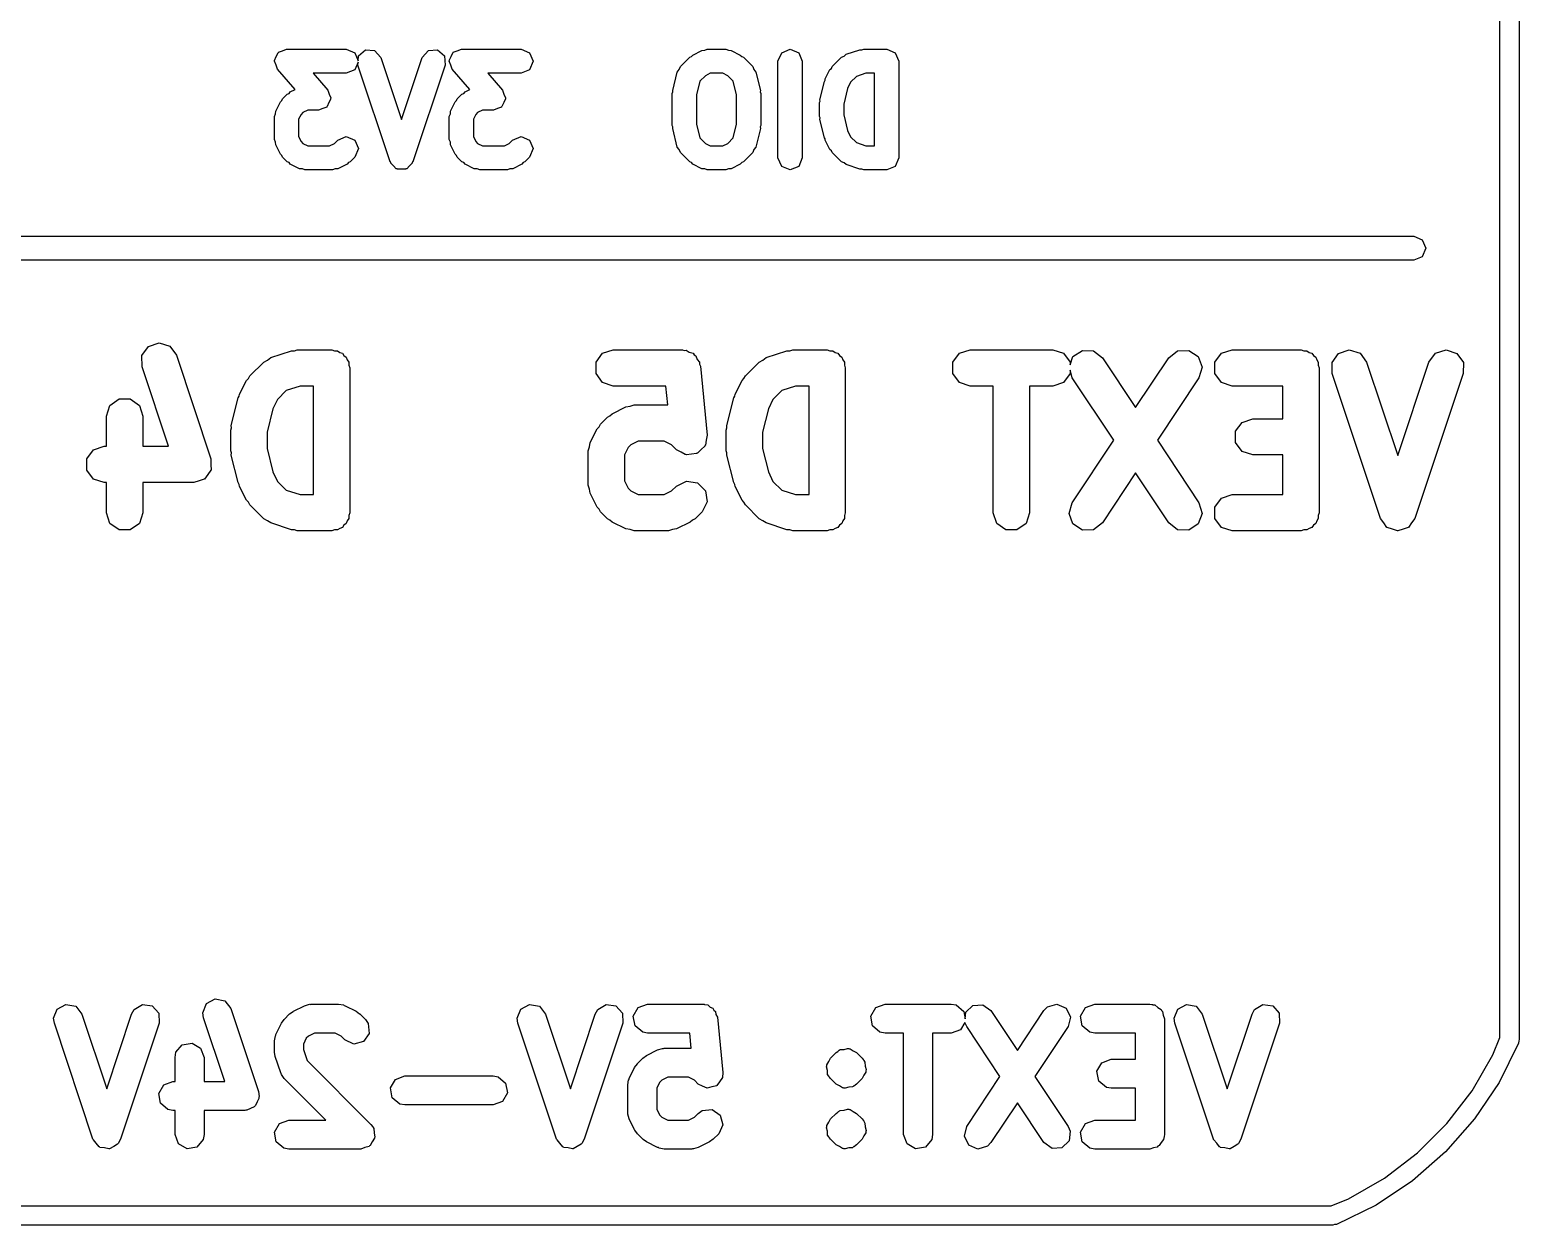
# Model space of a CAD drawing. Extents: x 111.8 to 137.6, y -130 to -95.3.
# Drawn here: x 128.73 to 136.44, y -130.03 to -123.84 of the extents above; entities that cross this region are included whole.
import ezdxf

# ---------------------------------------------------------------- set-up
doc = ezdxf.new("R2010")
doc.units = 0
doc.layers.add('BLACK', color=7, linetype='CONTINUOUS')

msp = doc.modelspace()

# ---------------------------------------------------------------- linework, layer by layer
at = {"layer": 'BLACK', "linetype": 'CONTINUOUS'}
for p, q in [((136.336, -129.053), (136.336, -96.3165)), ((136.436, -96.3066), (136.436, -129.063)), ((129.992, -123.996), (130.002, -123.976)), ((130.002, -123.976), (130.011, -123.956)), ((130.011, -123.956), (130.013, -123.955)), ((130.013, -123.955), (130.014, -123.953)), ((130.014, -123.953), (130.034, -123.946)), ((130.034, -123.946), (130.055, -123.937)), ((130.055, -123.937), (130.364, -123.937)), ((130.364, -123.937), (130.408, -123.956)), ((130.408, -123.956), (130.426, -123.997)), ((130.426, -123.997), (130.427, -123.972)), ((130.427, -123.972), (130.464, -123.941)), ((130.464, -123.941), (130.511, -123.944)), ((130.511, -123.944), (130.543, -123.98)), ((130.543, -123.98), (130.65, -124.302)), ((130.65, -124.302), (130.757, -123.98)), ((130.757, -123.98), (130.789, -123.944)), ((130.789, -123.944), (130.836, -123.941)), ((130.836, -123.941), (130.873, -123.972)), ((130.873, -123.972), (130.876, -124.02)), ((130.897, -123.996), (130.907, -123.976)), ((130.907, -123.976), (130.915, -123.956)), ((130.915, -123.956), (130.917, -123.955)), ((130.917, -123.955), (130.918, -123.953)), ((130.918, -123.953), (130.939, -123.946)), ((130.939, -123.946), (130.96, -123.937)), ((130.96, -123.937), (131.269, -123.937)), ((131.269, -123.937), (131.313, -123.956)), ((131.313, -123.956), (131.332, -124)), ((132.094, -124.027), (132.142, -123.979)), ((132.142, -123.979), (132.151, -123.975)), ((132.151, -123.975), (132.158, -123.968)), ((132.158, -123.968), (132.205, -123.944)), ((132.205, -123.944), (132.22, -123.943)), ((132.22, -123.943), (132.233, -123.937)), ((132.233, -123.937), (132.329, -123.937)), ((132.329, -123.937), (132.342, -123.943)), ((132.342, -123.943), (132.357, -123.944)), ((132.357, -123.944), (132.404, -123.968)), ((132.404, -123.968), (132.411, -123.975)), ((132.411, -123.975), (132.42, -123.979)), ((132.42, -123.979), (132.468, -124.027)), ((132.599, -124), (132.618, -123.956)), ((132.618, -123.956), (132.662, -123.937)), ((132.662, -123.937), (132.706, -123.956)), ((132.706, -123.956), (132.724, -124)), ((132.88, -124.027), (132.927, -123.979)), ((132.927, -123.979), (132.941, -123.974)), ((132.941, -123.974), (132.952, -123.964)), ((132.952, -123.964), (133.023, -123.941)), ((133.023, -123.941), (133.033, -123.941)), ((133.033, -123.941), (133.043, -123.937)), ((133.043, -123.937), (133.162, -123.937)), ((133.162, -123.937), (133.206, -123.956)), ((133.206, -123.956), (133.224, -124)), ((129.993, -123.998), (129.992, -123.996)), ((129.992, -124), (129.993, -123.998)), ((130.001, -124.02), (129.992, -124)), ((130.008, -124.041), (130.001, -124.02)), ((130.099, -124.146), (130.008, -124.041)), ((130.408, -124.044), (130.364, -124.062)), ((130.425, -124.004), (130.408, -124.044)), ((130.424, -124.02), (130.425, -124.004)), ((130.591, -124.52), (130.424, -124.02)), ((130.876, -124.02), (130.709, -124.52)), ((130.898, -123.998), (130.897, -123.996)), ((130.897, -124), (130.898, -123.998)), ((130.905, -124.02), (130.897, -124)), ((130.912, -124.041), (130.905, -124.02)), ((131.004, -124.146), (130.912, -124.041)), ((131.313, -124.044), (131.269, -124.062)), ((131.332, -124), (131.313, -124.044)), ((132.054, -124.151), (132.077, -124.056)), ((132.077, -124.056), (132.087, -124.043)), ((132.087, -124.043), (132.094, -124.027)), ((132.468, -124.027), (132.474, -124.043)), ((132.474, -124.043), (132.484, -124.056)), ((132.484, -124.056), (132.508, -124.151)), ((132.599, -124.5), (132.599, -124)), ((132.724, -124), (132.724, -124.5)), ((132.844, -124.091), (132.868, -124.043)), ((132.868, -124.043), (132.876, -124.037)), ((132.876, -124.037), (132.88, -124.027)), ((133.224, -124), (133.224, -124.5)), ((130.364, -124.062), (130.192, -124.062)), ((130.192, -124.062), (130.268, -124.149)), ((131.269, -124.062), (131.097, -124.062)), ((131.097, -124.062), (131.173, -124.149)), ((132.195, -124.103), (132.177, -124.174)), ((132.223, -124.075), (132.195, -124.103)), ((132.248, -124.062), (132.223, -124.075)), ((132.314, -124.062), (132.248, -124.062)), ((132.339, -124.075), (132.314, -124.062)), ((132.367, -124.103), (132.339, -124.075)), ((132.385, -124.174), (132.367, -124.103)), ((132.816, -124.199), (132.839, -124.104)), ((132.839, -124.104), (132.844, -124.098)), ((132.844, -124.098), (132.844, -124.091)), ((132.975, -124.108), (132.959, -124.141)), ((133.005, -124.078), (132.975, -124.108)), ((133.053, -124.062), (133.005, -124.078)), ((133.099, -124.062), (133.053, -124.062)), ((133.099, -124.437), (133.099, -124.062)), ((129.999, -124.258), (130.023, -124.21)), ((130.023, -124.21), (130.03, -124.203)), ((130.03, -124.203), (130.034, -124.194)), ((130.034, -124.194), (130.058, -124.17)), ((130.058, -124.17), (130.068, -124.166)), ((130.068, -124.166), (130.074, -124.158)), ((130.074, -124.158), (130.099, -124.146)), ((130.268, -124.149), (130.276, -124.17)), ((130.284, -124.194), (130.274, -124.214)), ((130.276, -124.17), (130.284, -124.19)), ((130.284, -124.19), (130.283, -124.192)), ((130.283, -124.192), (130.284, -124.194)), ((130.904, -124.258), (130.927, -124.21)), ((130.927, -124.21), (130.935, -124.203)), ((130.935, -124.203), (130.939, -124.194)), ((130.939, -124.194), (130.963, -124.17)), ((130.963, -124.17), (130.972, -124.166)), ((130.972, -124.166), (130.979, -124.158)), ((130.979, -124.158), (131.004, -124.146)), ((131.173, -124.149), (131.18, -124.17)), ((131.189, -124.194), (131.179, -124.214)), ((131.18, -124.17), (131.189, -124.19)), ((131.189, -124.19), (131.188, -124.192)), ((131.188, -124.192), (131.189, -124.194)), ((132.052, -124.166), (132.055, -124.159)), ((132.052, -124.333), (132.052, -124.166)), ((132.055, -124.159), (132.054, -124.151)), ((132.177, -124.174), (132.177, -124.325)), ((132.385, -124.325), (132.385, -124.174)), ((132.508, -124.151), (132.507, -124.159)), ((132.507, -124.159), (132.51, -124.166)), ((132.51, -124.166), (132.51, -124.333)), ((132.814, -124.214), (132.817, -124.207)), ((132.817, -124.207), (132.816, -124.199)), ((132.959, -124.141), (132.939, -124.222)), ((129.992, -124.286), (129.998, -124.272)), ((129.992, -124.405), (129.992, -124.286)), ((129.998, -124.272), (129.999, -124.258)), ((130.13, -124.275), (130.117, -124.3)), ((130.139, -124.265), (130.13, -124.275)), ((130.165, -124.253), (130.139, -124.265)), ((130.221, -124.253), (130.165, -124.253)), ((130.242, -124.244), (130.221, -124.253)), ((130.263, -124.237), (130.242, -124.244)), ((130.264, -124.235), (130.263, -124.237)), ((130.266, -124.234), (130.264, -124.235)), ((130.274, -124.214), (130.266, -124.234)), ((130.897, -124.286), (130.903, -124.272)), ((130.897, -124.405), (130.897, -124.286)), ((130.903, -124.272), (130.904, -124.258)), ((131.035, -124.275), (131.022, -124.3)), ((131.044, -124.265), (131.035, -124.275)), ((131.07, -124.253), (131.044, -124.265)), ((131.126, -124.253), (131.07, -124.253)), ((131.147, -124.244), (131.126, -124.253)), ((131.167, -124.237), (131.147, -124.244)), ((131.168, -124.235), (131.167, -124.237)), ((131.17, -124.234), (131.168, -124.235)), ((131.179, -124.214), (131.17, -124.234)), ((132.814, -124.286), (132.814, -124.214)), ((132.817, -124.293), (132.814, -124.286)), ((132.939, -124.222), (132.939, -124.278)), ((132.939, -124.278), (132.959, -124.359)), ((130.117, -124.3), (130.117, -124.39)), ((131.022, -124.3), (131.022, -124.39)), ((132.055, -124.34), (132.052, -124.333)), ((132.054, -124.348), (132.055, -124.34)), ((132.077, -124.444), (132.054, -124.348)), ((132.177, -124.325), (132.195, -124.396)), ((132.367, -124.396), (132.385, -124.325)), ((132.508, -124.348), (132.484, -124.444)), ((132.51, -124.333), (132.507, -124.34)), ((132.507, -124.34), (132.508, -124.348)), ((132.816, -124.301), (132.817, -124.293)), ((132.839, -124.396), (132.816, -124.301)), ((132.959, -124.359), (132.975, -124.391)), ((129.998, -124.418), (129.992, -124.405)), ((129.999, -124.433), (129.998, -124.418)), ((130.023, -124.48), (129.999, -124.433)), ((130.117, -124.39), (130.13, -124.415)), ((130.13, -124.415), (130.139, -124.425)), ((130.139, -124.425), (130.165, -124.437)), ((130.165, -124.437), (130.278, -124.437)), ((130.278, -124.437), (130.303, -124.425)), ((130.303, -124.425), (130.32, -124.408)), ((130.32, -124.408), (130.364, -124.39)), ((130.364, -124.39), (130.408, -124.408)), ((130.408, -124.408), (130.427, -124.452)), ((130.903, -124.418), (130.897, -124.405)), ((130.904, -124.433), (130.903, -124.418)), ((130.927, -124.48), (130.904, -124.433)), ((131.022, -124.39), (131.035, -124.415)), ((131.035, -124.415), (131.044, -124.425)), ((131.044, -124.425), (131.07, -124.437)), ((131.07, -124.437), (131.183, -124.437)), ((131.183, -124.437), (131.208, -124.425)), ((131.208, -124.425), (131.225, -124.408)), ((131.225, -124.408), (131.269, -124.39)), ((131.269, -124.39), (131.313, -124.408)), ((131.313, -124.408), (131.332, -124.452)), ((132.195, -124.396), (132.223, -124.425)), ((132.223, -124.425), (132.248, -124.437)), ((132.248, -124.437), (132.314, -124.437)), ((132.314, -124.437), (132.339, -124.425)), ((132.339, -124.425), (132.367, -124.396)), ((132.844, -124.402), (132.839, -124.396)), ((132.844, -124.409), (132.844, -124.402)), ((132.868, -124.456), (132.844, -124.409)), ((132.975, -124.391), (133.005, -124.421)), ((133.005, -124.421), (133.053, -124.437)), ((133.053, -124.437), (133.099, -124.437)), ((130.03, -124.487), (130.023, -124.48)), ((130.034, -124.496), (130.03, -124.487)), ((130.058, -124.52), (130.034, -124.496)), ((130.408, -124.496), (130.385, -124.52)), ((130.427, -124.452), (130.408, -124.496)), ((130.935, -124.487), (130.927, -124.48)), ((130.939, -124.496), (130.935, -124.487)), ((130.963, -124.52), (130.939, -124.496)), ((131.313, -124.496), (131.289, -124.52)), ((131.332, -124.452), (131.313, -124.496)), ((132.087, -124.457), (132.077, -124.444)), ((132.094, -124.473), (132.087, -124.457)), ((132.142, -124.52), (132.094, -124.473)), ((132.468, -124.473), (132.42, -124.52)), ((132.474, -124.457), (132.468, -124.473)), ((132.484, -124.444), (132.474, -124.457)), ((132.618, -124.544), (132.599, -124.5)), ((132.724, -124.5), (132.706, -124.544)), ((132.876, -124.463), (132.868, -124.456)), ((132.88, -124.473), (132.876, -124.463)), ((132.927, -124.52), (132.88, -124.473)), ((133.224, -124.5), (133.206, -124.544)), ((130.068, -124.524), (130.058, -124.52)), ((130.074, -124.532), (130.068, -124.524)), ((130.122, -124.556), (130.074, -124.532)), ((130.137, -124.557), (130.122, -124.556)), ((130.15, -124.562), (130.137, -124.557)), ((130.293, -124.562), (130.15, -124.562)), ((130.306, -124.557), (130.293, -124.562)), ((130.321, -124.556), (130.306, -124.557)), ((130.368, -124.532), (130.321, -124.556)), ((130.375, -124.524), (130.368, -124.532)), ((130.385, -124.52), (130.375, -124.524)), ((130.594, -124.523), (130.591, -124.52)), ((130.594, -124.528), (130.594, -124.523)), ((130.609, -124.541), (130.594, -124.528)), ((130.622, -124.556), (130.609, -124.541)), ((130.627, -124.556), (130.622, -124.556)), ((130.63, -124.559), (130.627, -124.556)), ((130.65, -124.558), (130.63, -124.559)), ((130.67, -124.559), (130.65, -124.558)), ((130.673, -124.556), (130.67, -124.559)), ((130.678, -124.556), (130.673, -124.556)), ((130.691, -124.541), (130.678, -124.556)), ((130.706, -124.528), (130.691, -124.541)), ((130.709, -124.52), (130.706, -124.523)), ((130.706, -124.523), (130.706, -124.528)), ((130.972, -124.524), (130.963, -124.52)), ((130.979, -124.532), (130.972, -124.524)), ((131.027, -124.556), (130.979, -124.532)), ((131.041, -124.557), (131.027, -124.556)), ((131.055, -124.562), (131.041, -124.557)), ((131.198, -124.562), (131.055, -124.562)), ((131.211, -124.557), (131.198, -124.562)), ((131.226, -124.556), (131.211, -124.557)), ((131.273, -124.532), (131.226, -124.556)), ((131.28, -124.524), (131.273, -124.532)), ((131.289, -124.52), (131.28, -124.524)), ((132.151, -124.524), (132.142, -124.52)), ((132.158, -124.532), (132.151, -124.524)), ((132.205, -124.556), (132.158, -124.532)), ((132.22, -124.557), (132.205, -124.556)), ((132.233, -124.562), (132.22, -124.557)), ((132.329, -124.562), (132.233, -124.562)), ((132.342, -124.557), (132.329, -124.562)), ((132.357, -124.556), (132.342, -124.557)), ((132.404, -124.532), (132.357, -124.556)), ((132.411, -124.524), (132.404, -124.532)), ((132.42, -124.52), (132.411, -124.524)), ((132.662, -124.562), (132.618, -124.544)), ((132.706, -124.544), (132.662, -124.562)), ((132.941, -124.526), (132.927, -124.52)), ((132.952, -124.535), (132.941, -124.526)), ((133.023, -124.559), (132.952, -124.535)), ((133.033, -124.558), (133.023, -124.559)), ((133.043, -124.562), (133.033, -124.558)), ((133.162, -124.562), (133.043, -124.562)), ((133.206, -124.544), (133.162, -124.562)), ((125.73, -124.905), (135.89, -124.905)), ((135.89, -124.905), (135.934, -124.924)), ((135.934, -124.924), (135.952, -124.968)), ((135.952, -124.968), (135.934, -125.012)), ((135.89, -125.03), (125.73, -125.03)), ((135.934, -125.012), (135.89, -125.03)), ((129.306, -125.523), (129.34, -125.476)), ((129.34, -125.476), (129.395, -125.458)), ((129.395, -125.458), (129.45, -125.475)), ((129.45, -125.475), (129.485, -125.522)), ((129.485, -125.522), (129.663, -126.058)), ((129.973, -125.534), (130.08, -125.498)), ((130.08, -125.498), (130.096, -125.498)), ((130.096, -125.498), (130.11, -125.493)), ((130.11, -125.493), (130.289, -125.493)), ((130.289, -125.493), (130.303, -125.498)), ((130.303, -125.498), (130.318, -125.498)), ((130.318, -125.498), (130.33, -125.507)), ((130.33, -125.507), (130.344, -125.511)), ((130.344, -125.511), (130.352, -125.523)), ((131.657, -125.558), (131.691, -125.511)), ((131.691, -125.511), (131.746, -125.493)), ((131.746, -125.493), (132.104, -125.493)), ((132.104, -125.493), (132.113, -125.497)), ((132.113, -125.497), (132.124, -125.496)), ((132.124, -125.496), (132.14, -125.505)), ((132.14, -125.505), (132.159, -125.511)), ((132.159, -125.511), (132.165, -125.52)), ((132.165, -125.52), (132.174, -125.525)), ((132.538, -125.534), (132.645, -125.498)), ((132.645, -125.498), (132.661, -125.498)), ((132.661, -125.498), (132.675, -125.493)), ((132.675, -125.493), (132.854, -125.493)), ((132.854, -125.493), (132.868, -125.498)), ((132.868, -125.498), (132.883, -125.498)), ((132.883, -125.498), (132.895, -125.507)), ((132.895, -125.507), (132.909, -125.511)), ((132.909, -125.511), (132.917, -125.523)), ((133.504, -125.558), (133.538, -125.511)), ((133.538, -125.511), (133.593, -125.493)), ((133.593, -125.493), (134.021, -125.493)), ((134.021, -125.493), (134.077, -125.511)), ((134.077, -125.511), (134.111, -125.558)), ((134.126, -125.529), (134.175, -125.497)), ((134.175, -125.497), (134.233, -125.499)), ((134.233, -125.499), (134.278, -125.535)), ((134.622, -125.535), (134.667, -125.499)), ((134.667, -125.499), (134.725, -125.497)), ((134.725, -125.497), (134.774, -125.529)), ((134.861, -125.558), (134.895, -125.511)), ((134.895, -125.511), (134.95, -125.493)), ((134.95, -125.493), (135.307, -125.493)), ((135.307, -125.493), (135.321, -125.498)), ((135.321, -125.498), (135.336, -125.498)), ((135.336, -125.498), (135.348, -125.507)), ((135.348, -125.507), (135.362, -125.511)), ((135.362, -125.511), (135.371, -125.523)), ((135.468, -125.559), (135.501, -125.512)), ((135.501, -125.512), (135.556, -125.493)), ((135.556, -125.493), (135.612, -125.511)), ((135.612, -125.511), (135.646, -125.558)), ((135.968, -125.558), (136.003, -125.511)), ((136.003, -125.511), (136.058, -125.493)), ((136.058, -125.493), (136.113, -125.512)), ((136.113, -125.512), (136.147, -125.559)), ((129.307, -125.581), (129.306, -125.523)), ((129.444, -125.993), (129.307, -125.581)), ((129.865, -125.628), (129.937, -125.557)), ((129.937, -125.557), (129.956, -125.547)), ((129.956, -125.547), (129.973, -125.534)), ((130.352, -125.523), (130.364, -125.532)), ((130.364, -125.532), (130.369, -125.546)), ((130.369, -125.546), (130.378, -125.558)), ((130.378, -125.558), (130.378, -125.573)), ((130.378, -125.573), (130.382, -125.587)), ((130.382, -125.587), (130.382, -126.337)), ((131.657, -125.616), (131.657, -125.558)), ((132.174, -125.525), (132.181, -125.543)), ((132.181, -125.543), (132.193, -125.558)), ((132.193, -125.558), (132.193, -125.568)), ((132.193, -125.568), (132.197, -125.578)), ((132.197, -125.578), (132.233, -125.935)), ((132.43, -125.628), (132.502, -125.557)), ((132.502, -125.557), (132.521, -125.547)), ((132.521, -125.547), (132.538, -125.534)), ((132.917, -125.523), (132.929, -125.532)), ((132.929, -125.532), (132.934, -125.546)), ((132.934, -125.546), (132.943, -125.558)), ((132.943, -125.558), (132.943, -125.573)), ((132.943, -125.573), (132.947, -125.587)), ((132.947, -125.587), (132.947, -126.337)), ((133.504, -125.616), (133.504, -125.558)), ((134.111, -125.572), (134.126, -125.529)), ((134.111, -125.558), (134.111, -125.572)), ((134.122, -125.639), (134.111, -125.599)), ((134.111, -125.599), (134.111, -125.616)), ((134.278, -125.535), (134.45, -125.793)), ((134.45, -125.793), (134.622, -125.535)), ((134.774, -125.529), (134.794, -125.583)), ((134.794, -125.583), (134.778, -125.639)), ((134.861, -125.616), (134.861, -125.558)), ((135.371, -125.523), (135.383, -125.532)), ((135.383, -125.532), (135.388, -125.546)), ((135.388, -125.546), (135.396, -125.558)), ((135.396, -125.558), (135.396, -125.573)), ((135.396, -125.573), (135.401, -125.587)), ((135.401, -125.587), (135.401, -126.337)), ((135.468, -125.617), (135.468, -125.559)), ((135.646, -125.558), (135.807, -126.041)), ((135.807, -126.041), (135.968, -125.558)), ((136.147, -125.559), (136.146, -125.617)), ((129.812, -125.724), (129.848, -125.652)), ((129.848, -125.652), (129.858, -125.642)), ((129.858, -125.642), (129.865, -125.628)), ((131.691, -125.663), (131.657, -125.616)), ((131.746, -125.681), (131.691, -125.663)), ((132.377, -125.724), (132.413, -125.652)), ((132.413, -125.652), (132.423, -125.642)), ((132.423, -125.642), (132.43, -125.628)), ((133.538, -125.663), (133.504, -125.616)), ((133.593, -125.681), (133.538, -125.663)), ((134.077, -125.663), (134.021, -125.681)), ((134.111, -125.616), (134.077, -125.663)), ((134.337, -125.962), (134.122, -125.639)), ((134.778, -125.639), (134.563, -125.962)), ((134.895, -125.663), (134.861, -125.616)), ((134.95, -125.681), (134.895, -125.663)), ((135.718, -126.367), (135.468, -125.617)), ((136.146, -125.617), (135.896, -126.367)), ((129.141, -125.782), (129.188, -125.748)), ((129.188, -125.748), (129.246, -125.748)), ((129.246, -125.748), (129.293, -125.782)), ((129.769, -125.886), (129.805, -125.743)), ((129.805, -125.743), (129.81, -125.734)), ((129.81, -125.734), (129.812, -125.724)), ((130.008, -125.75), (129.984, -125.799)), ((130.053, -125.705), (130.008, -125.75)), ((130.125, -125.681), (130.053, -125.705)), ((130.195, -125.681), (130.125, -125.681)), ((130.195, -126.243), (130.195, -125.681)), ((132.019, -125.681), (131.746, -125.681)), ((132.029, -125.779), (132.019, -125.681)), ((132.334, -125.886), (132.37, -125.743)), ((132.37, -125.743), (132.375, -125.734)), ((132.375, -125.734), (132.377, -125.724)), ((132.573, -125.75), (132.549, -125.799)), ((132.618, -125.705), (132.573, -125.75)), ((132.69, -125.681), (132.618, -125.705)), ((132.76, -125.681), (132.69, -125.681)), ((132.76, -126.243), (132.76, -125.681)), ((133.713, -125.681), (133.593, -125.681)), ((133.713, -126.337), (133.713, -125.681)), ((134.021, -125.681), (133.901, -125.681)), ((133.901, -125.681), (133.901, -126.337)), ((135.213, -125.681), (134.95, -125.681)), ((135.213, -125.851), (135.213, -125.681)), ((129.123, -125.837), (129.141, -125.782)), ((129.293, -125.782), (129.311, -125.837)), ((129.984, -125.799), (129.954, -125.92)), ((131.729, -125.835), (131.74, -125.825)), ((131.74, -125.825), (131.812, -125.789)), ((131.812, -125.789), (131.833, -125.786)), ((131.833, -125.786), (131.854, -125.779)), ((131.854, -125.779), (132.029, -125.779)), ((132.549, -125.799), (132.519, -125.92)), ((129.123, -125.993), (129.123, -125.837)), ((129.311, -125.837), (129.311, -125.993)), ((129.766, -125.909), (129.77, -125.898)), ((129.77, -125.898), (129.769, -125.886)), ((131.627, -125.974), (131.663, -125.902)), ((131.663, -125.902), (131.673, -125.892)), ((131.673, -125.892), (131.68, -125.878)), ((131.68, -125.878), (131.716, -125.842)), ((131.716, -125.842), (131.729, -125.835)), ((132.331, -125.909), (132.335, -125.898)), ((132.335, -125.898), (132.334, -125.886)), ((134.968, -125.915), (135.002, -125.869)), ((135.002, -125.869), (135.057, -125.851)), ((135.057, -125.851), (135.213, -125.851)), ((129.766, -126.016), (129.766, -125.909)), ((129.954, -125.92), (129.954, -126.004)), ((131.624, -125.995), (131.627, -125.974)), ((131.876, -125.967), (131.838, -125.986)), ((132.01, -125.967), (131.876, -125.967)), ((132.048, -125.986), (132.01, -125.967)), ((132.227, -125.961), (132.223, -125.987)), ((132.233, -125.935), (132.227, -125.961)), ((132.331, -126.016), (132.331, -125.909)), ((132.519, -125.92), (132.519, -126.004)), ((134.122, -126.285), (134.337, -125.962)), ((134.563, -125.962), (134.778, -126.285)), ((134.968, -125.973), (134.968, -125.915)), ((135.002, -126.02), (134.968, -125.973)), ((129.021, -126.058), (129.055, -126.011)), ((129.021, -126.116), (129.021, -126.058)), ((129.055, -126.011), (129.11, -125.993)), ((129.11, -125.993), (129.123, -125.993)), ((129.311, -125.993), (129.444, -125.993)), ((129.663, -126.058), (129.663, -126.058)), ((129.663, -126.058), (129.663, -126.058)), ((129.663, -126.058), (129.663, -126.087)), ((129.77, -126.027), (129.766, -126.016)), ((129.769, -126.039), (129.77, -126.027)), ((129.805, -126.181), (129.769, -126.039)), ((129.954, -126.004), (129.984, -126.126)), ((131.617, -126.016), (131.624, -125.995)), ((131.617, -126.194), (131.617, -126.016)), ((131.823, -126), (131.804, -126.038)), ((131.804, -126.038), (131.804, -126.172)), ((131.838, -125.986), (131.823, -126)), ((132.073, -126.011), (132.048, -125.986)), ((132.097, -126.023), (132.073, -126.011)), ((132.119, -126.036), (132.097, -126.023)), ((132.122, -126.036), (132.119, -126.036)), ((132.125, -126.037), (132.122, -126.036)), ((132.151, -126.033), (132.125, -126.037)), ((132.177, -126.03), (132.151, -126.033)), ((132.179, -126.028), (132.177, -126.03)), ((132.182, -126.028), (132.179, -126.028)), ((132.201, -126.009), (132.182, -126.028)), ((132.22, -125.992), (132.201, -126.009)), ((132.221, -125.989), (132.22, -125.992)), ((132.223, -125.987), (132.221, -125.989)), ((132.335, -126.027), (132.331, -126.016)), ((132.334, -126.039), (132.335, -126.027)), ((132.37, -126.181), (132.334, -126.039)), ((132.519, -126.004), (132.549, -126.126)), ((135.057, -126.038), (135.002, -126.02)), ((135.213, -126.038), (135.057, -126.038)), ((135.213, -126.243), (135.213, -126.038)), ((129.055, -126.163), (129.021, -126.116)), ((129.647, -126.139), (129.63, -126.163)), ((129.663, -126.116), (129.647, -126.139)), ((129.663, -126.087), (129.664, -126.116)), ((129.664, -126.116), (129.663, -126.116)), ((129.663, -126.116), (129.663, -126.116)), ((129.984, -126.126), (130.008, -126.175)), ((132.549, -126.126), (132.573, -126.175)), ((134.45, -126.131), (134.278, -126.389)), ((134.622, -126.389), (134.45, -126.131)), ((129.11, -126.181), (129.055, -126.163)), ((129.123, -126.181), (129.11, -126.181)), ((129.123, -126.337), (129.123, -126.181)), ((129.574, -126.181), (129.311, -126.181)), ((129.311, -126.181), (129.311, -126.337)), ((129.575, -126.181), (129.574, -126.181)), ((129.602, -126.172), (129.575, -126.181)), ((129.575, -126.181), (129.575, -126.181)), ((129.629, -126.163), (129.602, -126.172)), ((129.63, -126.163), (129.629, -126.163)), ((129.63, -126.163), (129.63, -126.163)), ((129.81, -126.19), (129.805, -126.181)), ((129.812, -126.201), (129.81, -126.19)), ((129.848, -126.272), (129.812, -126.201)), ((130.008, -126.175), (130.053, -126.22)), ((131.624, -126.215), (131.617, -126.194)), ((131.627, -126.236), (131.624, -126.215)), ((131.804, -126.172), (131.823, -126.21)), ((131.823, -126.21), (131.838, -126.224)), ((132.048, -126.224), (132.073, -126.199)), ((132.073, -126.199), (132.125, -126.173)), ((132.125, -126.173), (132.182, -126.182)), ((132.182, -126.182), (132.223, -126.223)), ((132.375, -126.19), (132.37, -126.181)), ((132.377, -126.201), (132.375, -126.19)), ((132.413, -126.272), (132.377, -126.201)), ((132.573, -126.175), (132.618, -126.22)), ((129.858, -126.283), (129.848, -126.272)), ((129.865, -126.296), (129.858, -126.283)), ((130.053, -126.22), (130.125, -126.243)), ((130.125, -126.243), (130.195, -126.243)), ((131.663, -126.308), (131.627, -126.236)), ((131.838, -126.224), (131.876, -126.243)), ((131.876, -126.243), (132.01, -126.243)), ((132.01, -126.243), (132.048, -126.224)), ((132.232, -126.28), (132.206, -126.332)), ((132.223, -126.223), (132.232, -126.28)), ((132.423, -126.283), (132.413, -126.272)), ((132.43, -126.296), (132.423, -126.283)), ((132.618, -126.22), (132.69, -126.243)), ((132.69, -126.243), (132.76, -126.243)), ((134.106, -126.341), (134.122, -126.285)), ((134.778, -126.285), (134.794, -126.341)), ((134.861, -126.308), (134.895, -126.261)), ((134.895, -126.261), (134.95, -126.243)), ((134.95, -126.243), (135.213, -126.243)), ((129.141, -126.392), (129.123, -126.337)), ((129.311, -126.337), (129.293, -126.392)), ((129.937, -126.368), (129.865, -126.296)), ((129.956, -126.378), (129.937, -126.368)), ((130.378, -126.366), (130.369, -126.378)), ((130.382, -126.337), (130.378, -126.351)), ((130.378, -126.351), (130.378, -126.366)), ((131.673, -126.319), (131.663, -126.308)), ((131.68, -126.332), (131.673, -126.319)), ((131.716, -126.368), (131.68, -126.332)), ((131.729, -126.375), (131.716, -126.368)), ((132.17, -126.368), (132.156, -126.375)), ((132.206, -126.332), (132.17, -126.368)), ((132.502, -126.368), (132.43, -126.296)), ((132.521, -126.378), (132.502, -126.368)), ((132.943, -126.366), (132.934, -126.378)), ((132.947, -126.337), (132.943, -126.351)), ((132.943, -126.351), (132.943, -126.366)), ((133.731, -126.392), (133.713, -126.337)), ((133.901, -126.337), (133.883, -126.392)), ((134.126, -126.395), (134.106, -126.341)), ((134.794, -126.341), (134.774, -126.395)), ((134.861, -126.366), (134.861, -126.308)), ((134.895, -126.413), (134.861, -126.366)), ((135.396, -126.366), (135.388, -126.378)), ((135.401, -126.337), (135.396, -126.351)), ((135.396, -126.351), (135.396, -126.366)), ((135.735, -126.39), (135.718, -126.367)), ((135.896, -126.367), (135.879, -126.39)), ((129.188, -126.426), (129.141, -126.392)), ((129.246, -126.426), (129.188, -126.426)), ((129.293, -126.392), (129.246, -126.426)), ((129.973, -126.39), (129.956, -126.378)), ((130.08, -126.426), (129.973, -126.39)), ((130.096, -126.426), (130.08, -126.426)), ((130.11, -126.431), (130.096, -126.426)), ((130.289, -126.431), (130.11, -126.431)), ((130.303, -126.426), (130.289, -126.431)), ((130.318, -126.426), (130.303, -126.426)), ((130.33, -126.418), (130.318, -126.426)), ((130.344, -126.413), (130.33, -126.418)), ((130.352, -126.401), (130.344, -126.413)), ((130.364, -126.392), (130.352, -126.401)), ((130.369, -126.378), (130.364, -126.392)), ((131.74, -126.385), (131.729, -126.375)), ((131.812, -126.421), (131.74, -126.385)), ((131.833, -126.424), (131.812, -126.421)), ((131.854, -126.431), (131.833, -126.424)), ((132.032, -126.431), (131.854, -126.431)), ((132.053, -126.424), (132.032, -126.431)), ((132.074, -126.421), (132.053, -126.424)), ((132.145, -126.385), (132.074, -126.421)), ((132.156, -126.375), (132.145, -126.385)), ((132.538, -126.39), (132.521, -126.378)), ((132.645, -126.426), (132.538, -126.39)), ((132.661, -126.426), (132.645, -126.426)), ((132.675, -126.431), (132.661, -126.426)), ((132.854, -126.431), (132.675, -126.431)), ((132.868, -126.426), (132.854, -126.431)), ((132.883, -126.426), (132.868, -126.426)), ((132.895, -126.418), (132.883, -126.426)), ((132.909, -126.413), (132.895, -126.418)), ((132.917, -126.401), (132.909, -126.413)), ((132.929, -126.392), (132.917, -126.401)), ((132.934, -126.378), (132.929, -126.392)), ((133.778, -126.426), (133.731, -126.392)), ((133.836, -126.426), (133.778, -126.426)), ((133.883, -126.392), (133.836, -126.426)), ((134.175, -126.427), (134.126, -126.395)), ((134.233, -126.425), (134.175, -126.427)), ((134.278, -126.389), (134.233, -126.425)), ((134.667, -126.425), (134.622, -126.389)), ((134.725, -126.427), (134.667, -126.425)), ((134.774, -126.395), (134.725, -126.427)), ((134.95, -126.431), (134.895, -126.413)), ((135.307, -126.431), (134.95, -126.431)), ((135.321, -126.426), (135.307, -126.431)), ((135.336, -126.426), (135.321, -126.426)), ((135.348, -126.418), (135.336, -126.426)), ((135.362, -126.413), (135.348, -126.418)), ((135.371, -126.401), (135.362, -126.413)), ((135.383, -126.392), (135.371, -126.401)), ((135.388, -126.378), (135.383, -126.392)), ((135.751, -126.413), (135.735, -126.39)), ((135.752, -126.413), (135.751, -126.413)), ((135.753, -126.413), (135.752, -126.413)), ((135.78, -126.422), (135.753, -126.413)), ((135.806, -126.431), (135.78, -126.422)), ((135.807, -126.431), (135.806, -126.431)), ((135.808, -126.431), (135.807, -126.431)), ((135.835, -126.422), (135.808, -126.431)), ((135.862, -126.413), (135.835, -126.422)), ((135.863, -126.413), (135.862, -126.413)), ((135.862, -126.413), (135.862, -126.413)), ((135.879, -126.39), (135.863, -126.413)), ((128.849, -128.954), (128.868, -128.906)), ((128.868, -128.906), (128.913, -128.882)), ((128.913, -128.882), (128.964, -128.892)), ((128.964, -128.892), (128.995, -128.932)), ((129.253, -128.932), (129.266, -128.909)), ((129.266, -128.909), (129.309, -128.882)), ((129.309, -128.882), (129.36, -128.89)), ((129.36, -128.89), (129.394, -128.928)), ((129.621, -128.925), (129.64, -128.877)), ((129.64, -128.877), (129.685, -128.853)), ((129.685, -128.853), (129.735, -128.863)), ((129.735, -128.863), (129.767, -128.903)), ((129.767, -128.903), (129.91, -129.332)), ((130.091, -128.917), (130.148, -128.889)), ((130.148, -128.889), (130.173, -128.881)), ((130.173, -128.881), (130.177, -128.882)), ((130.177, -128.882), (130.181, -128.881)), ((130.181, -128.881), (130.324, -128.881)), ((130.324, -128.881), (130.35, -128.885)), ((130.35, -128.885), (130.353, -128.888)), ((130.353, -128.888), (130.358, -128.889)), ((130.358, -128.889), (130.415, -128.917)), ((131.249, -128.954), (131.268, -128.906)), ((131.268, -128.906), (131.313, -128.882)), ((131.313, -128.882), (131.364, -128.892)), ((131.364, -128.892), (131.395, -128.932)), ((131.653, -128.932), (131.666, -128.909)), ((131.666, -128.909), (131.709, -128.882)), ((131.709, -128.882), (131.76, -128.89)), ((131.76, -128.89), (131.794, -128.928)), ((131.85, -128.943), (131.876, -128.898)), ((131.876, -128.898), (131.924, -128.881)), ((131.924, -128.881), (132.21, -128.881)), ((132.21, -128.881), (132.214, -128.881)), ((132.214, -128.881), (132.216, -128.881)), ((132.216, -128.881), (132.218, -128.882)), ((132.218, -128.882), (132.236, -128.885)), ((132.236, -128.885), (132.248, -128.896)), ((132.248, -128.896), (132.262, -128.902)), ((132.262, -128.902), (132.267, -128.912)), ((132.267, -128.912), (132.275, -128.918)), ((133.079, -128.943), (133.105, -128.898)), ((133.105, -128.898), (133.153, -128.881)), ((133.153, -128.881), (133.496, -128.881)), ((133.496, -128.881), (133.521, -128.885)), ((133.521, -128.885), (133.561, -128.918)), ((133.571, -128.923), (133.608, -128.887)), ((133.608, -128.887), (133.66, -128.884)), ((133.66, -128.884), (133.701, -128.914)), ((133.701, -128.914), (133.839, -129.121)), ((133.839, -129.121), (133.976, -128.914)), ((133.976, -128.914), (133.994, -128.895)), ((133.994, -128.895), (134.043, -128.881)), ((134.043, -128.881), (134.09, -128.902)), ((134.09, -128.902), (134.113, -128.948)), ((134.165, -128.943), (134.19, -128.898)), ((134.19, -128.898), (134.239, -128.881)), ((134.239, -128.881), (134.524, -128.881)), ((134.524, -128.881), (134.534, -128.882)), ((134.534, -128.882), (134.537, -128.882)), ((134.537, -128.882), (134.54, -128.884)), ((134.54, -128.884), (134.55, -128.885)), ((134.55, -128.885), (134.565, -128.898)), ((134.565, -128.898), (134.582, -128.908)), ((134.582, -128.908), (134.584, -128.914)), ((134.584, -128.914), (134.589, -128.918)), ((134.649, -128.954), (134.668, -128.906)), ((134.668, -128.906), (134.713, -128.882)), ((134.713, -128.882), (134.764, -128.892)), ((134.764, -128.892), (134.795, -128.932)), ((135.053, -128.932), (135.066, -128.909)), ((135.066, -128.909), (135.109, -128.882)), ((135.109, -128.882), (135.16, -128.89)), ((135.16, -128.89), (135.194, -128.928)), ((128.853, -128.979), (128.849, -128.954)), ((129.053, -129.579), (128.853, -128.979)), ((128.995, -128.932), (129.124, -129.319)), ((129.124, -129.319), (129.253, -128.932)), ((129.395, -128.979), (129.195, -129.579)), ((129.394, -128.928), (129.395, -128.979)), ((129.625, -128.951), (129.621, -128.925)), ((129.735, -129.281), (129.625, -128.951)), ((130, -129.037), (130.029, -128.979)), ((130.029, -128.979), (130.042, -128.961)), ((130.042, -128.961), (130.043, -128.96)), ((130.043, -128.96), (130.071, -128.931)), ((130.071, -128.931), (130.09, -128.918)), ((130.09, -128.918), (130.091, -128.917)), ((130.415, -128.917), (130.433, -128.931)), ((130.433, -128.931), (130.434, -128.931)), ((130.434, -128.931), (130.463, -128.96)), ((130.463, -128.96), (130.478, -128.981)), ((130.478, -128.981), (130.482, -129.032)), ((131.253, -128.979), (131.249, -128.954)), ((131.453, -129.579), (131.253, -128.979)), ((131.395, -128.932), (131.524, -129.319)), ((131.524, -129.319), (131.653, -128.932)), ((131.795, -128.979), (131.595, -129.579)), ((131.794, -128.928), (131.795, -128.979)), ((131.859, -128.993), (131.85, -128.943)), ((132.275, -128.918), (132.278, -128.934)), ((132.278, -128.934), (132.285, -128.948)), ((132.285, -128.948), (132.313, -129.234)), ((133.088, -128.993), (133.079, -128.943)), ((133.566, -128.975), (133.544, -129.013)), ((133.561, -128.918), (133.568, -128.957)), ((133.576, -128.997), (133.566, -128.975)), ((133.568, -128.957), (133.571, -128.923)), ((134.113, -128.948), (134.101, -128.997)), ((134.174, -128.993), (134.165, -128.943)), ((134.589, -128.918), (134.593, -128.937)), ((134.593, -128.937), (134.599, -128.956)), ((134.599, -128.956), (134.599, -129.556)), ((134.653, -128.979), (134.649, -128.954)), ((134.853, -129.579), (134.653, -128.979)), ((134.795, -128.932), (134.924, -129.319)), ((134.924, -129.319), (135.053, -128.932)), ((135.195, -128.979), (134.995, -129.579)), ((135.194, -128.928), (135.195, -128.979)), ((129.992, -129.07), (129.997, -129.044)), ((129.997, -129.044), (130, -129.041)), ((130, -129.041), (130, -129.037)), ((130.157, -129.057), (130.142, -129.088)), ((130.169, -129.046), (130.157, -129.057)), ((130.199, -129.031), (130.169, -129.046)), ((130.307, -129.031), (130.199, -129.031)), ((130.337, -129.046), (130.307, -129.031)), ((130.357, -129.066), (130.337, -129.046)), ((130.403, -129.088), (130.357, -129.066)), ((130.482, -129.032), (130.453, -129.074)), ((131.899, -129.026), (131.859, -128.993)), ((131.924, -129.031), (131.899, -129.026)), ((132.142, -129.031), (131.924, -129.031)), ((132.15, -129.109), (132.142, -129.031)), ((133.127, -129.026), (133.088, -128.993)), ((133.153, -129.031), (133.127, -129.026)), ((133.249, -129.031), (133.153, -129.031)), ((133.249, -129.556), (133.249, -129.031)), ((133.496, -129.031), (133.399, -129.031)), ((133.399, -129.031), (133.399, -129.556)), ((133.544, -129.013), (133.496, -129.031)), ((133.748, -129.256), (133.576, -128.997)), ((134.101, -128.997), (133.929, -129.256)), ((134.213, -129.026), (134.174, -128.993)), ((134.239, -129.031), (134.213, -129.026)), ((134.449, -129.031), (134.239, -129.031)), ((134.449, -129.166), (134.449, -129.031)), ((136.299, -129.143), (136.336, -129.053)), ((136.436, -129.063), (136.434, -129.07)), ((129.478, -129.156), (129.482, -129.13)), ((129.482, -129.13), (129.515, -129.091)), ((129.515, -129.091), (129.566, -129.082)), ((129.566, -129.082), (129.61, -129.108)), ((129.61, -129.108), (129.628, -129.156)), ((129.992, -129.127), (129.992, -129.07)), ((129.993, -129.129), (129.992, -129.127)), ((129.996, -129.151), (129.993, -129.129)), ((130.142, -129.088), (130.142, -129.115)), ((130.142, -129.115), (130.161, -129.172)), ((130.453, -129.074), (130.403, -129.088)), ((131.918, -129.147), (131.919, -129.146)), ((131.919, -129.146), (131.976, -129.117)), ((131.976, -129.117), (132.001, -129.11)), ((132.001, -129.11), (132.006, -129.111)), ((132.006, -129.111), (132.01, -129.109)), ((132.01, -129.109), (132.15, -129.109)), ((132.871, -129.16), (132.9, -129.131)), ((132.9, -129.131), (132.908, -129.126)), ((132.908, -129.126), (132.91, -129.123)), ((132.91, -129.123), (132.913, -129.122)), ((132.913, -129.122), (132.915, -129.119)), ((132.913, -129.122), (132.913, -129.122)), ((132.915, -129.119), (132.917, -129.119)), ((132.917, -129.119), (132.921, -129.116)), ((132.921, -129.116), (132.941, -129.115)), ((132.941, -129.115), (132.959, -129.11)), ((132.959, -129.11), (132.963, -129.111)), ((132.963, -129.111), (132.966, -129.11)), ((132.966, -129.11), (132.969, -129.112)), ((132.969, -129.112), (132.972, -129.112)), ((132.972, -129.112), (132.988, -129.123)), ((132.988, -129.123), (133.006, -129.131)), ((133.006, -129.131), (133.034, -129.16)), ((136.192, -129.329), (136.299, -129.143)), ((136.433, -129.083), (136.332, -129.286)), ((136.434, -129.07), (136.433, -129.083)), ((136.433, -129.083), (136.433, -129.083)), ((129.478, -129.281), (129.478, -129.156)), ((129.628, -129.156), (129.628, -129.281)), ((130.025, -129.237), (129.996, -129.151)), ((130.161, -129.172), (130.492, -129.503)), ((131.829, -129.265), (131.857, -129.208)), ((131.857, -129.208), (131.871, -129.19)), ((131.871, -129.188), (131.9, -129.16)), ((131.871, -129.19), (131.871, -129.188)), ((131.9, -129.16), (131.918, -129.147)), ((132.85, -129.206), (132.852, -129.2)), ((132.855, -129.225), (132.85, -129.206)), ((132.852, -129.194), (132.863, -129.178)), ((132.852, -129.2), (132.852, -129.194)), ((132.863, -129.178), (132.871, -129.16)), ((133.034, -129.16), (133.04, -129.168)), ((133.04, -129.168), (133.043, -129.17)), ((133.043, -129.17), (133.044, -129.173)), ((133.044, -129.173), (133.049, -129.181)), ((133.049, -129.181), (133.051, -129.201)), ((133.051, -129.201), (133.056, -129.219)), ((133.056, -129.219), (133.053, -129.226)), ((134.25, -129.228), (134.276, -129.184)), ((134.276, -129.184), (134.324, -129.166)), ((134.324, -129.166), (134.449, -129.166)), ((129.393, -129.343), (129.419, -129.298)), ((129.419, -129.298), (129.467, -129.281)), ((129.467, -129.281), (129.478, -129.281)), ((129.628, -129.281), (129.735, -129.281)), ((130.027, -129.24), (130.025, -129.237)), ((130.028, -129.245), (130.027, -129.24)), ((130.043, -129.266), (130.028, -129.245)), ((130.258, -129.481), (130.043, -129.266)), ((130.593, -129.314), (130.619, -129.27)), ((130.619, -129.27), (130.667, -129.252)), ((130.667, -129.252), (131.124, -129.252)), ((131.124, -129.252), (131.15, -129.257)), ((131.15, -129.257), (131.189, -129.29)), ((131.189, -129.29), (131.198, -129.34)), ((131.821, -129.299), (131.825, -129.273)), ((131.821, -129.441), (131.821, -129.299)), ((131.825, -129.273), (131.828, -129.27)), ((131.828, -129.27), (131.829, -129.265)), ((131.986, -129.286), (131.971, -129.316)), ((131.997, -129.275), (131.986, -129.286)), ((132.028, -129.259), (131.997, -129.275)), ((132.135, -129.259), (132.028, -129.259)), ((132.166, -129.275), (132.135, -129.259)), ((132.186, -129.295), (132.166, -129.275)), ((132.209, -129.306), (132.186, -129.295)), ((132.186, -129.295), (132.186, -129.295)), ((132.186, -129.295), (132.186, -129.295)), ((132.297, -129.282), (132.282, -129.302)), ((132.311, -129.261), (132.297, -129.282)), ((132.313, -129.234), (132.311, -129.26)), ((132.311, -129.26), (132.311, -129.26)), ((132.311, -129.26), (132.311, -129.261)), ((132.856, -129.245), (132.855, -129.225)), ((132.862, -129.253), (132.856, -129.245)), ((132.863, -129.256), (132.862, -129.253)), ((132.866, -129.258), (132.863, -129.256)), ((132.871, -129.266), (132.866, -129.258)), ((132.9, -129.295), (132.871, -129.266)), ((132.917, -129.303), (132.9, -129.295)), ((132.998, -129.3), (132.996, -129.303)), ((133.006, -129.295), (132.998, -129.3)), ((133.034, -129.266), (133.006, -129.295)), ((133.043, -129.248), (133.034, -129.266)), ((133.054, -129.232), (133.043, -129.248)), ((133.053, -129.226), (133.054, -129.232)), ((133.576, -129.514), (133.748, -129.256)), ((133.929, -129.256), (134.101, -129.514)), ((134.259, -129.279), (134.25, -129.228)), ((134.299, -129.312), (134.259, -129.279)), ((136.332, -129.286), (136.205, -129.475)), ((129.402, -129.393), (129.393, -129.343)), ((129.912, -129.369), (129.902, -129.387)), ((129.91, -129.332), (129.914, -129.358)), ((129.914, -129.358), (129.911, -129.363)), ((129.911, -129.363), (129.912, -129.369)), ((130.602, -129.365), (130.593, -129.314)), ((130.641, -129.398), (130.602, -129.365)), ((131.198, -129.34), (131.172, -129.385)), ((131.971, -129.316), (131.971, -129.424)), ((132.232, -129.316), (132.209, -129.306)), ((132.233, -129.316), (132.232, -129.316)), ((132.257, -129.309), (132.233, -129.316)), ((132.233, -129.316), (132.233, -129.316)), ((132.282, -129.303), (132.257, -129.309)), ((132.282, -129.302), (132.282, -129.303)), ((132.282, -129.303), (132.282, -129.303)), ((132.933, -129.314), (132.917, -129.303)), ((132.937, -129.314), (132.933, -129.314)), ((132.94, -129.315), (132.937, -129.314)), ((132.943, -129.315), (132.94, -129.315)), ((132.946, -129.316), (132.943, -129.315)), ((132.965, -129.311), (132.946, -129.316)), ((132.985, -129.309), (132.965, -129.311)), ((132.988, -129.307), (132.985, -129.309)), ((132.99, -129.306), (132.988, -129.307)), ((132.992, -129.304), (132.99, -129.306)), ((132.993, -129.304), (132.992, -129.304)), ((132.996, -129.303), (132.993, -129.304)), ((134.324, -129.316), (134.299, -129.312)), ((134.449, -129.316), (134.324, -129.316)), ((134.449, -129.481), (134.449, -129.316)), ((136.061, -129.499), (136.192, -129.329)), ((129.441, -129.426), (129.402, -129.393)), ((129.467, -129.431), (129.441, -129.426)), ((129.478, -129.431), (129.467, -129.431)), ((129.478, -129.556), (129.478, -129.431)), ((129.839, -129.431), (129.628, -129.431)), ((129.628, -129.431), (129.628, -129.556)), ((129.844, -129.429), (129.839, -129.431)), ((129.85, -129.43), (129.844, -129.429)), ((129.868, -129.42), (129.85, -129.43)), ((129.887, -129.413), (129.868, -129.42)), ((129.89, -129.408), (129.887, -129.413)), ((129.895, -129.406), (129.89, -129.408)), ((129.902, -129.387), (129.895, -129.406)), ((130.667, -129.402), (130.641, -129.398)), ((131.124, -129.402), (130.667, -129.402)), ((131.172, -129.385), (131.124, -129.402)), ((131.822, -129.446), (131.821, -129.441)), ((131.821, -129.45), (131.822, -129.446)), ((131.829, -129.475), (131.821, -129.45)), ((131.971, -129.424), (131.986, -129.454)), ((131.986, -129.454), (131.997, -129.466)), ((132.166, -129.466), (132.186, -129.446)), ((132.186, -129.446), (132.207, -129.431)), ((132.207, -129.431), (132.258, -129.426)), ((132.258, -129.426), (132.3, -129.456)), ((132.871, -129.474), (132.9, -129.446)), ((132.9, -129.446), (132.908, -129.44)), ((132.908, -129.44), (132.91, -129.437)), ((132.91, -129.437), (132.913, -129.436)), ((132.913, -129.436), (132.915, -129.434)), ((132.913, -129.436), (132.913, -129.436)), ((132.915, -129.434), (132.917, -129.433)), ((132.917, -129.433), (132.921, -129.431)), ((132.921, -129.431), (132.941, -129.429)), ((132.941, -129.429), (132.959, -129.424)), ((132.959, -129.424), (132.963, -129.425)), ((132.963, -129.425), (132.966, -129.425)), ((132.966, -129.425), (132.969, -129.426)), ((132.969, -129.426), (132.972, -129.426)), ((132.972, -129.426), (132.988, -129.437)), ((132.988, -129.437), (133.006, -129.446)), ((133.006, -129.446), (133.034, -129.474)), ((133.839, -129.391), (133.701, -129.597)), ((133.976, -129.597), (133.839, -129.391)), ((129.993, -129.543), (130.019, -129.498)), ((130.019, -129.498), (130.067, -129.481)), ((130.067, -129.481), (130.258, -129.481)), ((130.492, -129.503), (130.501, -129.516)), ((130.501, -129.516), (130.504, -129.518)), ((130.504, -129.518), (130.504, -129.52)), ((130.504, -129.52), (130.507, -129.524)), ((130.507, -129.524), (130.509, -129.547)), ((131.857, -129.532), (131.829, -129.475)), ((131.997, -129.466), (132.028, -129.481)), ((132.028, -129.481), (132.135, -129.481)), ((132.135, -129.481), (132.166, -129.466)), ((132.313, -129.505), (132.292, -129.552)), ((132.3, -129.456), (132.313, -129.505)), ((132.85, -129.521), (132.852, -129.515)), ((132.855, -129.539), (132.85, -129.521)), ((132.852, -129.508), (132.863, -129.492)), ((132.852, -129.515), (132.852, -129.508)), ((132.863, -129.492), (132.871, -129.474)), ((133.034, -129.474), (133.04, -129.482)), ((133.04, -129.482), (133.043, -129.484)), ((133.043, -129.484), (133.044, -129.487)), ((133.044, -129.487), (133.049, -129.496)), ((133.049, -129.496), (133.051, -129.515)), ((133.051, -129.515), (133.056, -129.534)), ((133.564, -129.564), (133.576, -129.514)), ((134.101, -129.514), (134.111, -129.538)), ((134.165, -129.543), (134.19, -129.498)), ((134.19, -129.498), (134.239, -129.481)), ((134.239, -129.481), (134.449, -129.481)), ((135.909, -129.65), (136.061, -129.499)), ((136.205, -129.475), (136.055, -129.645)), ((129.054, -129.581), (129.053, -129.579)), ((129.055, -129.583), (129.054, -129.581)), ((129.07, -129.601), (129.055, -129.583)), ((129.085, -129.62), (129.07, -129.601)), ((129.18, -129.606), (129.16, -129.617)), ((129.181, -129.604), (129.18, -129.606)), ((129.183, -129.602), (129.181, -129.604)), ((129.195, -129.579), (129.183, -129.602)), ((129.495, -129.604), (129.478, -129.556)), ((129.54, -129.63), (129.495, -129.604)), ((129.623, -129.581), (129.59, -129.621)), ((129.628, -129.556), (129.623, -129.581)), ((130.002, -129.593), (129.993, -129.543)), ((130.041, -129.626), (130.002, -129.593)), ((130.498, -129.594), (130.487, -129.613)), ((130.511, -129.575), (130.498, -129.594)), ((130.509, -129.547), (130.512, -129.569)), ((130.512, -129.569), (130.511, -129.572)), ((130.511, -129.572), (130.511, -129.575)), ((131.454, -129.581), (131.453, -129.579)), ((131.455, -129.583), (131.454, -129.581)), ((131.47, -129.601), (131.455, -129.583)), ((131.485, -129.62), (131.47, -129.601)), ((131.58, -129.606), (131.56, -129.617)), ((131.581, -129.604), (131.58, -129.606)), ((131.583, -129.602), (131.581, -129.604)), ((131.595, -129.579), (131.583, -129.602)), ((131.858, -129.533), (131.857, -129.532)), ((131.871, -129.552), (131.858, -129.533)), ((131.9, -129.58), (131.871, -129.552)), ((131.901, -129.581), (131.9, -129.58)), ((131.919, -129.594), (131.901, -129.581)), ((131.976, -129.623), (131.919, -129.594)), ((132.244, -129.594), (132.186, -129.623)), ((132.245, -129.593), (132.244, -129.594)), ((132.263, -129.58), (132.245, -129.593)), ((132.292, -129.552), (132.263, -129.58)), ((132.856, -129.559), (132.855, -129.539)), ((132.862, -129.567), (132.856, -129.559)), ((132.863, -129.57), (132.862, -129.567)), ((132.866, -129.572), (132.863, -129.57)), ((132.871, -129.58), (132.866, -129.572)), ((132.9, -129.609), (132.871, -129.58)), ((133.034, -129.58), (133.006, -129.609)), ((133.043, -129.563), (133.034, -129.58)), ((133.054, -129.547), (133.043, -129.563)), ((133.056, -129.534), (133.053, -129.54)), ((133.053, -129.54), (133.054, -129.547)), ((133.267, -129.604), (133.249, -129.556)), ((133.311, -129.63), (133.267, -129.604)), ((133.395, -129.581), (133.362, -129.621)), ((133.399, -129.556), (133.395, -129.581)), ((133.587, -129.61), (133.564, -129.564)), ((133.701, -129.597), (133.683, -129.616)), ((134.018, -129.628), (133.976, -129.597)), ((134.106, -129.589), (134.069, -129.624)), ((134.111, -129.538), (134.106, -129.589)), ((134.174, -129.593), (134.165, -129.543)), ((134.213, -129.626), (134.174, -129.593)), ((134.582, -129.596), (134.572, -129.613)), ((134.595, -129.581), (134.582, -129.596)), ((134.596, -129.572), (134.595, -129.581)), ((134.598, -129.569), (134.596, -129.572)), ((134.599, -129.556), (134.598, -129.566)), ((134.598, -129.566), (134.598, -129.569)), ((134.854, -129.581), (134.853, -129.579)), ((134.855, -129.583), (134.854, -129.581)), ((134.87, -129.601), (134.855, -129.583)), ((134.885, -129.62), (134.87, -129.601)), ((134.98, -129.606), (134.96, -129.617)), ((134.981, -129.604), (134.98, -129.606)), ((134.983, -129.602), (134.981, -129.604)), ((134.995, -129.579), (134.983, -129.602)), ((129.087, -129.62), (129.085, -129.62)), ((129.089, -129.622), (129.087, -129.62)), ((129.112, -129.625), (129.089, -129.622)), ((129.135, -129.63), (129.112, -129.625)), ((129.137, -129.629), (129.135, -129.63)), ((129.139, -129.629), (129.137, -129.629)), ((129.16, -129.617), (129.139, -129.629)), ((129.59, -129.621), (129.54, -129.63)), ((130.067, -129.631), (130.041, -129.626)), ((130.439, -129.631), (130.067, -129.631)), ((130.46, -129.623), (130.439, -129.631)), ((130.482, -129.617), (130.46, -129.623)), ((130.484, -129.614), (130.482, -129.617)), ((130.487, -129.613), (130.484, -129.614)), ((131.487, -129.62), (131.485, -129.62)), ((131.489, -129.622), (131.487, -129.62)), ((131.512, -129.625), (131.489, -129.622)), ((131.535, -129.63), (131.512, -129.625)), ((131.537, -129.629), (131.535, -129.63)), ((131.539, -129.629), (131.537, -129.629)), ((131.56, -129.617), (131.539, -129.629)), ((131.981, -129.623), (131.976, -129.623)), ((131.984, -129.626), (131.981, -129.623)), ((132.01, -129.631), (131.984, -129.626)), ((132.153, -129.631), (132.01, -129.631)), ((132.157, -129.629), (132.153, -129.631)), ((132.161, -129.63), (132.157, -129.629)), ((132.186, -129.623), (132.161, -129.63)), ((132.917, -129.617), (132.9, -129.609)), ((132.933, -129.628), (132.917, -129.617)), ((132.937, -129.628), (132.933, -129.628)), ((132.94, -129.63), (132.937, -129.628)), ((132.943, -129.629), (132.94, -129.63)), ((132.946, -129.63), (132.943, -129.629)), ((132.965, -129.625), (132.946, -129.63)), ((132.985, -129.624), (132.965, -129.625)), ((132.988, -129.621), (132.985, -129.624)), ((132.99, -129.621), (132.988, -129.621)), ((132.992, -129.618), (132.99, -129.621)), ((132.993, -129.618), (132.992, -129.618)), ((132.996, -129.617), (132.993, -129.618)), ((132.998, -129.614), (132.996, -129.617)), ((133.006, -129.609), (132.998, -129.614)), ((133.362, -129.621), (133.311, -129.63)), ((133.634, -129.631), (133.587, -129.61)), ((133.683, -129.616), (133.634, -129.631)), ((134.069, -129.624), (134.018, -129.628)), ((134.239, -129.631), (134.213, -129.626)), ((134.524, -129.631), (134.239, -129.631)), ((134.543, -129.624), (134.524, -129.631)), ((134.562, -129.621), (134.543, -129.624)), ((134.566, -129.616), (134.562, -129.621)), ((134.572, -129.613), (134.566, -129.616)), ((134.887, -129.62), (134.885, -129.62)), ((134.889, -129.622), (134.887, -129.62)), ((134.912, -129.625), (134.889, -129.622)), ((134.935, -129.63), (134.912, -129.625)), ((134.937, -129.629), (134.935, -129.63)), ((134.939, -129.629), (134.937, -129.629)), ((134.96, -129.617), (134.939, -129.629)), ((135.738, -129.781), (135.909, -129.65)), ((136.055, -129.645), (135.884, -129.795)), ((135.552, -129.888), (135.738, -129.781)), ((135.884, -129.795), (135.695, -129.921)), ((135.462, -129.925), (135.552, -129.888)), ((112.768, -129.925), (135.462, -129.925)), ((135.695, -129.921), (135.491, -130.021)), ((135.472, -130.025), (112.758, -130.025)), ((135.479, -130.022), (135.472, -130.025)), ((135.491, -130.021), (135.479, -130.022)), ((135.491, -130.021), (135.491, -130.021))]:
    msp.add_line(p, q, dxfattribs=at)

doc.saveas('drawing.dxf')
